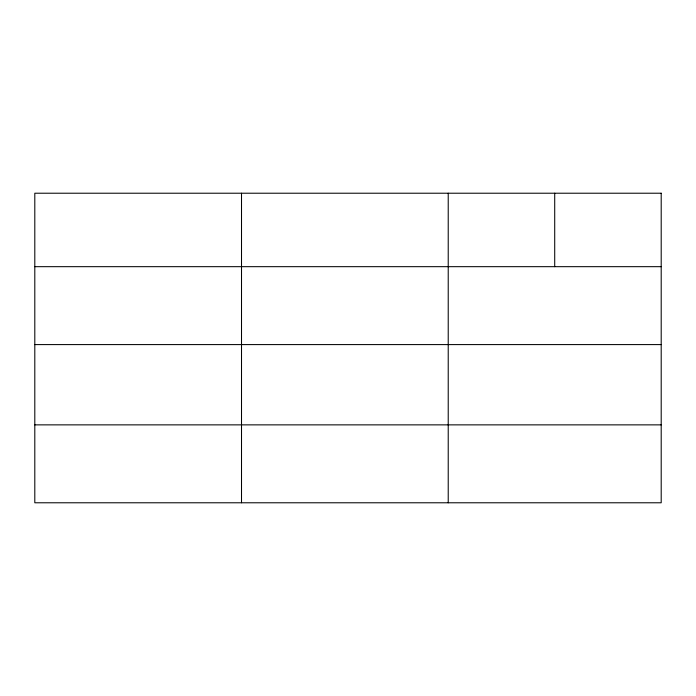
<?xml version="1.0" encoding="UTF-8"?>
<svg xmlns="http://www.w3.org/2000/svg" width="696" height="696" viewBox="0 0 696 696"><rect width="100%" height="100%" fill="white"/><g stroke="black" fill="none" stroke-linecap="round" stroke-linejoin="round"><path stroke-width="1.04" d="M34.8 266.672L661.2 266.672M34.8 344.59L661.2 344.59M34.8 424.865L661.2 424.865M554.712 193.218L554.712 266.672M448.224 193.218L448.224 502.782M241.512 193.218L241.512 502.782M661.2 193.218L34.8 193.218L34.8 502.782L661.2 502.782L661.2 193.218"/></g></svg>
